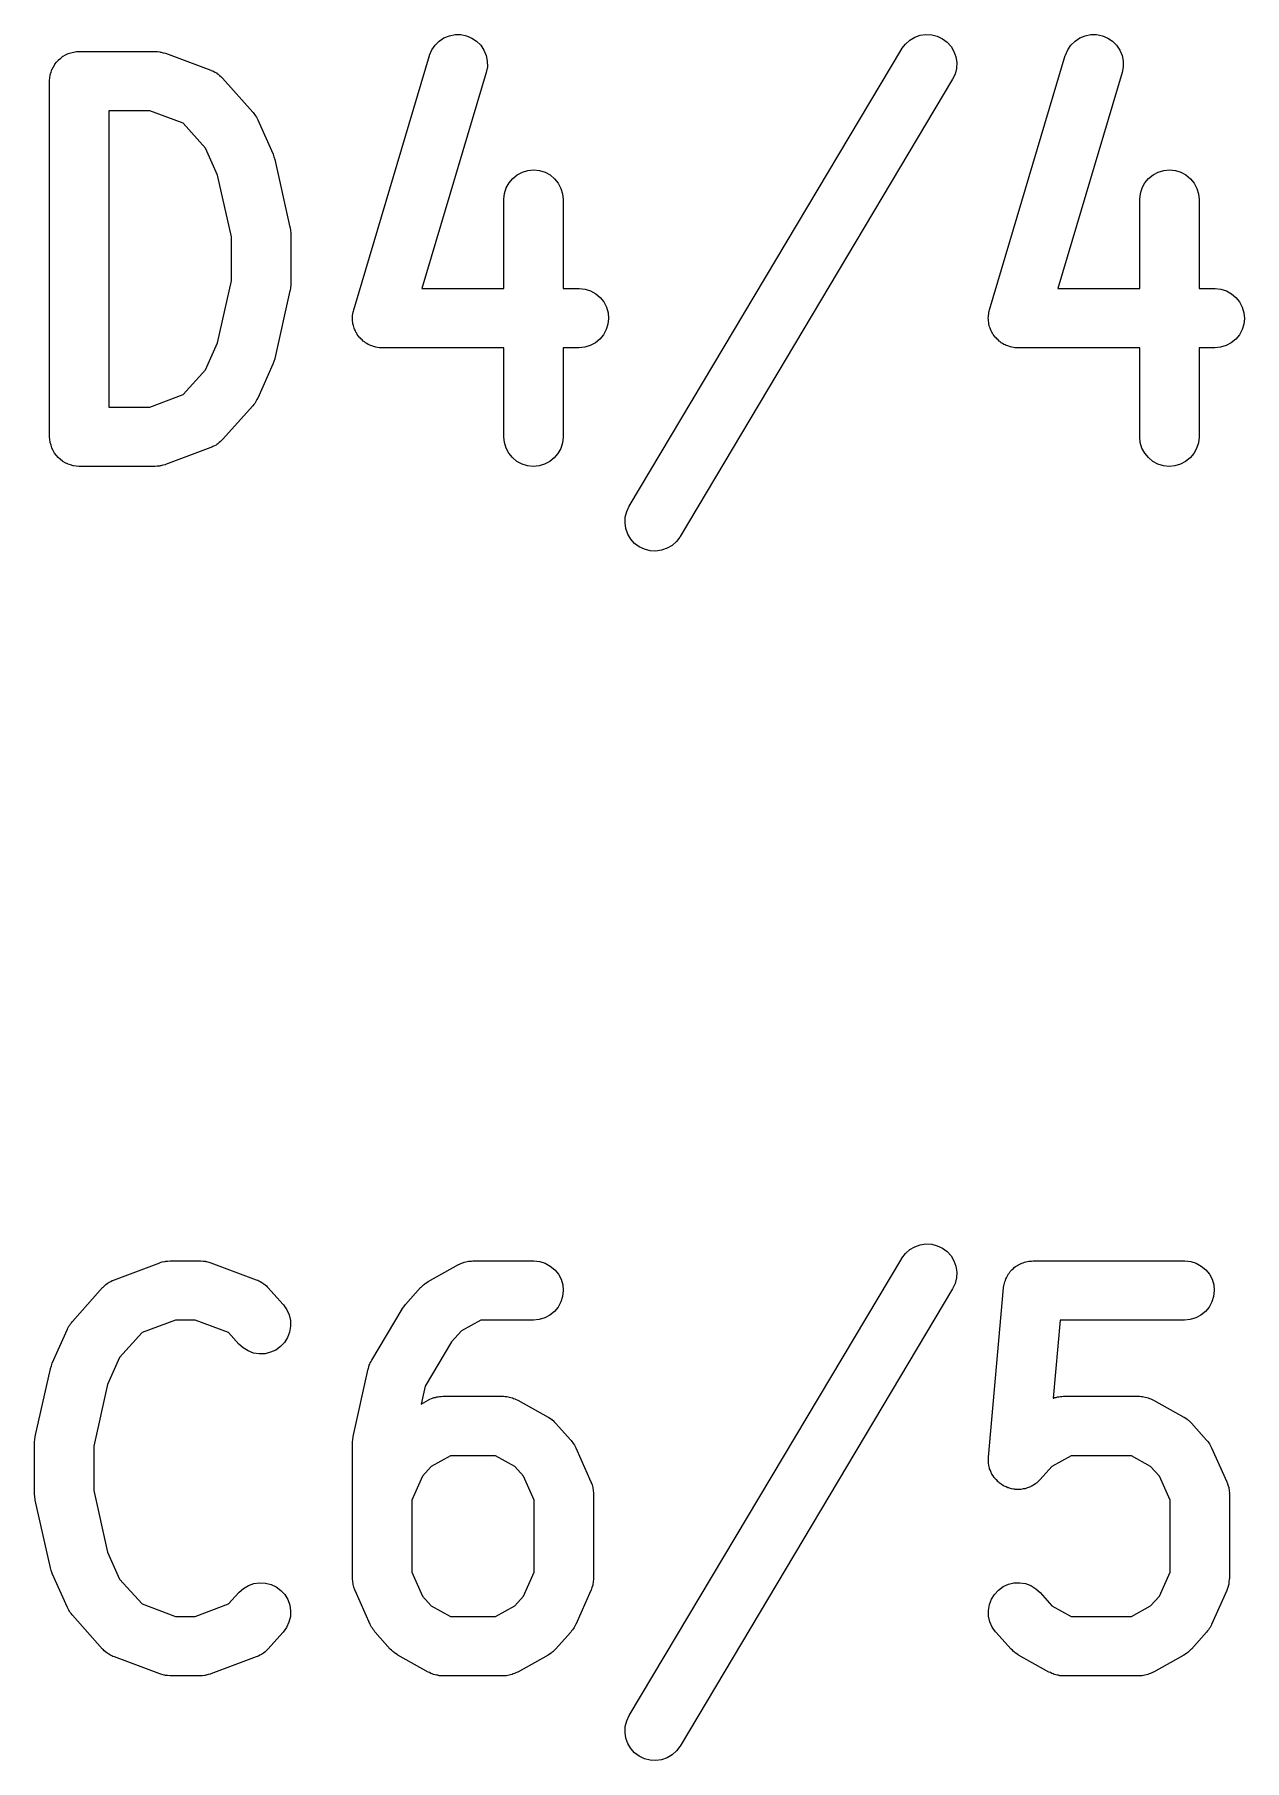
# Model space of a CAD drawing. Header units: millimetres. Extents: x 17 to 402, y -127 to -24.
# Drawn here: x 21.702 to 24.252, y -48.974 to -45.335 of the extents above; entities that cross this region are included whole.
import ezdxf

# ---------------------------------------------------------------- set-up
doc = ezdxf.new("R2010")
doc.units = ezdxf.units.MM
doc.header["$LTSCALE"] = 25.4
doc.layers.add('BLACK', color=7, linetype='CONTINUOUS')

msp = doc.modelspace()

# ---------------------------------------------------------------- linework, layer by layer
at = {"layer": 'BLACK', "linetype": 'Continuous'}
for p, q in [((22.555, -45.3487), (22.5652, -45.342)), ((22.5652, -45.342), (22.5765, -45.3375)), ((22.5765, -45.3375), (22.5884, -45.3352)), ((22.5884, -45.3352), (22.6006, -45.3352)), ((22.6006, -45.3352), (22.6126, -45.3375)), ((22.6126, -45.3375), (22.6239, -45.3423)), ((22.6239, -45.3423), (22.634, -45.3489)), ((23.5466, -45.3469), (23.5572, -45.3405)), ((23.5572, -45.3405), (23.5687, -45.3365)), ((23.5687, -45.3365), (23.5808, -45.3349)), ((23.5808, -45.3349), (23.5929, -45.3354)), ((23.5929, -45.3354), (23.6048, -45.3385)), ((23.6048, -45.3385), (23.6158, -45.3438)), ((23.895, -45.3487), (23.9052, -45.342)), ((23.9052, -45.342), (23.9165, -45.3375)), ((23.9165, -45.3375), (23.9285, -45.3352)), ((23.9285, -45.3352), (23.9406, -45.3352)), ((23.9406, -45.3352), (23.9526, -45.3375)), ((23.9526, -45.3375), (23.9639, -45.3423)), ((23.9639, -45.3423), (23.974, -45.3489)), ((21.7625, -45.3807), (21.7677, -45.3781)), ((21.7677, -45.3781), (21.7729, -45.3753)), ((21.7729, -45.3753), (21.7731, -45.3751)), ((21.7731, -45.3751), (21.7733, -45.3751)), ((21.7733, -45.3751), (21.7789, -45.3735)), ((21.7789, -45.3735), (21.7846, -45.3718)), ((21.7846, -45.3718), (21.7848, -45.3718)), ((21.7848, -45.3718), (21.785, -45.3718)), ((21.785, -45.3718), (21.7908, -45.371)), ((21.7908, -45.371), (21.7967, -45.3705)), ((21.7967, -45.3705), (21.9562, -45.3705)), ((21.9562, -45.3705), (21.9571, -45.3705)), ((21.9571, -45.3705), (21.9617, -45.371)), ((21.9617, -45.371), (21.9663, -45.3713)), ((21.9663, -45.3713), (21.9677, -45.3718)), ((21.9677, -45.3718), (21.9692, -45.372)), ((21.9692, -45.372), (21.9736, -45.3733)), ((21.9736, -45.3733), (21.9781, -45.3746)), ((21.9781, -45.3746), (22.0738, -45.4101)), ((22.5344, -45.3794), (22.5347, -45.3786)), ((22.5347, -45.3786), (22.5395, -45.3674)), ((22.5395, -45.3674), (22.5463, -45.3573)), ((22.5463, -45.3573), (22.555, -45.3487)), ((22.634, -45.3489), (22.6426, -45.3575)), ((22.6426, -45.3575), (22.6494, -45.3677)), ((22.6494, -45.3677), (22.6541, -45.3791)), ((22.9554, -46.3296), (23.5297, -45.3654)), ((23.5297, -45.3654), (23.5302, -45.3647)), ((23.5302, -45.3647), (23.5375, -45.355)), ((23.5375, -45.355), (23.5466, -45.3469)), ((23.6158, -45.3438), (23.6255, -45.3512)), ((23.6255, -45.3512), (23.6337, -45.3603)), ((23.6337, -45.3603), (23.6399, -45.3708)), ((23.6399, -45.3708), (23.644, -45.3822)), ((23.8745, -45.3794), (23.8747, -45.3786)), ((23.8747, -45.3786), (23.8795, -45.3674)), ((23.8795, -45.3674), (23.8863, -45.3573)), ((23.8863, -45.3573), (23.895, -45.3487)), ((23.974, -45.3489), (23.9826, -45.3575)), ((23.9826, -45.3575), (23.9894, -45.3677)), ((23.9894, -45.3677), (23.9941, -45.3791)), ((21.7356, -45.42), (21.7374, -45.4144)), ((21.7374, -45.4144), (21.7391, -45.4089)), ((21.7391, -45.4089), (21.7392, -45.4086)), ((21.7392, -45.4086), (21.7393, -45.4083)), ((21.7393, -45.4083), (21.7421, -45.4033)), ((21.7421, -45.4033), (21.7449, -45.3982)), ((21.7449, -45.3982), (21.745, -45.3979)), ((21.745, -45.3979), (21.7452, -45.3977)), ((21.7452, -45.3977), (21.7489, -45.3934)), ((21.7489, -45.3934), (21.7527, -45.3888)), ((21.7527, -45.3888), (21.7529, -45.3885)), ((21.7529, -45.3885), (21.753, -45.3883)), ((21.753, -45.3883), (21.7576, -45.3847)), ((21.7576, -45.3847), (21.7621, -45.3809)), ((21.7621, -45.3809), (21.7623, -45.3809)), ((21.7623, -45.3809), (21.7625, -45.3807)), ((22.0738, -45.4101), (22.0746, -45.4106)), ((22.0746, -45.4106), (22.0769, -45.4116)), ((22.0769, -45.4116), (22.0792, -45.4124)), ((22.0792, -45.4124), (22.0823, -45.4144)), ((22.0823, -45.4144), (22.0855, -45.416)), ((22.3749, -45.9151), (22.5344, -45.3794)), ((22.6542, -45.4152), (22.5186, -45.8706)), ((22.6541, -45.3791), (22.6565, -45.3911)), ((22.6566, -45.4033), (22.6542, -45.4152)), ((22.6565, -45.3911), (22.6566, -45.4033)), ((23.6452, -45.4063), (23.6423, -45.4182)), ((23.644, -45.3822), (23.6458, -45.3941)), ((23.6458, -45.3941), (23.6452, -45.4063)), ((23.7149, -45.9151), (23.8745, -45.3794)), ((23.9942, -45.4152), (23.8587, -45.8706)), ((23.9941, -45.3791), (23.9965, -45.3911)), ((23.9966, -45.4033), (23.9942, -45.4152)), ((23.9965, -45.3911), (23.9966, -45.4033)), ((21.7342, -45.4322), (21.7349, -45.4264)), ((21.7342, -45.4325), (21.7342, -45.4322)), ((21.7342, -45.4327), (21.7342, -45.4325)), ((21.7342, -45.4325), (21.7342, -45.4325)), ((21.7342, -45.433), (21.7342, -45.4327)), ((21.7342, -46.183), (21.7342, -45.433)), ((21.7349, -45.4264), (21.7355, -45.4205)), ((21.7355, -45.4205), (21.7356, -45.4203)), ((21.7356, -45.4203), (21.7356, -45.42)), ((22.0855, -45.416), (22.0875, -45.4175)), ((22.0875, -45.4175), (22.0896, -45.4188)), ((22.0896, -45.4188), (22.0923, -45.4213)), ((22.0923, -45.4213), (22.0951, -45.4236)), ((22.0951, -45.4236), (22.0967, -45.4254)), ((22.0967, -45.4254), (22.0986, -45.4271)), ((22.0986, -45.4271), (22.1624, -45.4985)), ((23.6371, -45.4294), (23.0628, -46.3936)), ((23.6423, -45.4182), (23.6371, -45.4294)), ((21.8592, -45.4955), (21.8592, -46.1206)), ((21.945, -45.4955), (21.8592, -45.4955)), ((22.0157, -45.5219), (21.945, -45.4955)), ((22.0627, -45.5745), (22.0157, -45.5219)), ((22.1624, -45.4985), (22.1629, -45.4993)), ((22.1629, -45.4993), (22.1648, -45.5018)), ((22.1648, -45.5018), (22.1668, -45.5041)), ((22.1668, -45.5041), (22.1683, -45.5066)), ((22.1683, -45.5066), (22.17, -45.5092)), ((22.17, -45.5092), (22.1713, -45.512)), ((22.1713, -45.512), (22.1728, -45.5148)), ((22.1728, -45.5148), (22.2048, -45.5861)), ((22.088, -45.6314), (22.0627, -45.5745)), ((22.2048, -45.5861), (22.2049, -45.5864)), ((22.2049, -45.5864), (22.2049, -45.5864)), ((22.2049, -45.5864), (22.2049, -45.5864)), ((22.2049, -45.5864), (22.2051, -45.5869)), ((22.2051, -45.5869), (22.2069, -45.5925)), ((22.2069, -45.5925), (22.2087, -45.5981)), ((22.1171, -45.7614), (22.088, -45.6314)), ((22.2087, -45.5981), (22.2406, -45.7408)), ((22.7101, -45.6385), (22.7196, -45.6308)), ((22.7196, -45.6308), (22.7305, -45.625)), ((22.7305, -45.625), (22.7422, -45.6217)), ((22.7422, -45.6217), (22.7543, -45.6204)), ((22.7543, -45.6204), (22.7664, -45.6217)), ((22.7664, -45.6217), (22.7781, -45.6255)), ((22.7781, -45.6255), (22.7888, -45.6311)), ((22.7888, -45.6311), (22.7982, -45.639)), ((24.0501, -45.6385), (24.0596, -45.6308)), ((24.0596, -45.6308), (24.0705, -45.625)), ((24.0705, -45.625), (24.0821, -45.6217)), ((24.0821, -45.6217), (24.0943, -45.6204)), ((24.0943, -45.6204), (24.1064, -45.6217)), ((24.1064, -45.6217), (24.1181, -45.6255)), ((24.1181, -45.6255), (24.1288, -45.6311)), ((24.1288, -45.6311), (24.1382, -45.639)), ((22.6914, -45.6822), (22.6927, -45.67)), ((22.6927, -45.67), (22.6964, -45.6585)), ((22.6964, -45.6585), (22.7023, -45.6476)), ((22.7023, -45.6476), (22.7101, -45.6385)), ((22.7982, -45.639), (22.8059, -45.6484)), ((22.8059, -45.6484), (22.8117, -45.6593)), ((22.8117, -45.6593), (22.8152, -45.671)), ((24.0314, -45.6822), (24.0327, -45.67)), ((24.0327, -45.67), (24.0364, -45.6585)), ((24.0364, -45.6585), (24.0423, -45.6476)), ((24.0423, -45.6476), (24.0501, -45.6385)), ((24.1382, -45.639), (24.1459, -45.6484)), ((24.1459, -45.6484), (24.1516, -45.6593)), ((24.1516, -45.6593), (24.1552, -45.671)), ((22.6914, -45.6829), (22.6914, -45.6822)), ((22.6914, -45.8706), (22.6914, -45.6829)), ((22.8152, -45.671), (22.8164, -45.6829)), ((22.8164, -45.6829), (22.8164, -45.8706)), ((24.0314, -45.6829), (24.0314, -45.6822)), ((24.0314, -45.8706), (24.0314, -45.6829)), ((24.1552, -45.671), (24.1564, -45.6829)), ((24.1564, -45.6829), (24.1564, -45.8706)), ((22.2406, -45.7408), (22.2408, -45.7416)), ((22.2408, -45.7416), (22.2408, -45.7421)), ((22.2408, -45.7421), (22.2409, -45.7424)), ((22.2409, -45.7424), (22.2415, -45.7482)), ((22.1171, -45.8546), (22.1171, -45.7614)), ((22.2415, -45.7482), (22.2421, -45.7538)), ((22.2421, -45.7538), (22.242, -45.754)), ((22.242, -45.754), (22.2421, -45.7545)), ((22.2421, -45.7545), (22.2421, -45.8617)), ((22.088, -45.9847), (22.1171, -45.8546)), ((22.2406, -45.8752), (22.2087, -46.0182)), ((22.2407, -45.8747), (22.2406, -45.8749)), ((22.2406, -45.8749), (22.2406, -45.8752)), ((22.2414, -45.8688), (22.2407, -45.8747)), ((22.2421, -45.863), (22.2414, -45.8688)), ((22.2421, -45.8625), (22.242, -45.8627)), ((22.242, -45.8627), (22.2421, -45.863)), ((22.2421, -45.8617), (22.2421, -45.8625)), ((22.5186, -45.8706), (22.6914, -45.8706)), ((22.8164, -45.8706), (22.8496, -45.8706)), ((22.8496, -45.8706), (22.8504, -45.8706)), ((22.8504, -45.8706), (22.8626, -45.8719)), ((22.8626, -45.8719), (22.8742, -45.8757)), ((22.8742, -45.8757), (22.8849, -45.8815)), ((22.8849, -45.8815), (22.8942, -45.8894)), ((23.8587, -45.8706), (24.0314, -45.8706)), ((24.1564, -45.8706), (24.1896, -45.8706)), ((24.1896, -45.8706), (24.1905, -45.8706)), ((24.1905, -45.8706), (24.2026, -45.8719)), ((24.2026, -45.8719), (24.2142, -45.8757)), ((24.2142, -45.8757), (24.2249, -45.8815)), ((24.2249, -45.8815), (24.2342, -45.8894)), ((22.3726, -45.9273), (22.3732, -45.9237)), ((22.3732, -45.9237), (22.3736, -45.9204)), ((22.3736, -45.9204), (22.3744, -45.9179)), ((22.3744, -45.9179), (22.3749, -45.9151)), ((22.8942, -45.8894), (22.9019, -45.8988)), ((22.9019, -45.8988), (22.9075, -45.9097)), ((22.9075, -45.9097), (22.911, -45.9214)), ((22.911, -45.9214), (22.9121, -45.9334)), ((23.7126, -45.9273), (23.7132, -45.9237)), ((23.7132, -45.9237), (23.7136, -45.9204)), ((23.7136, -45.9204), (23.7144, -45.9179)), ((23.7144, -45.9179), (23.7149, -45.9151)), ((24.2342, -45.8894), (24.2419, -45.8988)), ((24.2419, -45.8988), (24.2475, -45.9097)), ((24.2475, -45.9097), (24.251, -45.9214)), ((24.251, -45.9214), (24.2521, -45.9334)), ((22.3723, -45.9326), (22.3726, -45.9298)), ((22.3726, -45.9359), (22.3723, -45.9326)), ((22.3726, -45.9298), (22.3726, -45.9273)), ((22.3727, -45.9395), (22.3726, -45.9359)), ((22.3732, -45.942), (22.3727, -45.9395)), ((22.3734, -45.9448), (22.3732, -45.942)), ((22.3744, -45.9481), (22.3734, -45.9448)), ((22.3751, -45.9514), (22.3744, -45.9481)), ((22.3761, -45.9539), (22.3751, -45.9514)), ((22.3769, -45.9565), (22.3761, -45.9539)), ((22.3784, -45.9595), (22.3769, -45.9565)), ((22.3797, -45.9626), (22.3784, -45.9595)), ((22.9072, -45.9572), (22.9014, -45.9679)), ((22.9108, -45.9456), (22.9072, -45.9572)), ((22.9121, -45.9334), (22.9108, -45.9456)), ((23.7123, -45.9326), (23.7126, -45.9298)), ((23.7126, -45.9359), (23.7123, -45.9326)), ((23.7126, -45.9298), (23.7126, -45.9273)), ((23.7127, -45.9395), (23.7126, -45.9359)), ((23.7132, -45.942), (23.7127, -45.9395)), ((23.7134, -45.9448), (23.7132, -45.942)), ((23.7144, -45.9481), (23.7134, -45.9448)), ((23.7151, -45.9514), (23.7144, -45.9481)), ((23.7161, -45.9539), (23.7151, -45.9514)), ((23.7169, -45.9565), (23.7161, -45.9539)), ((23.7184, -45.9595), (23.7169, -45.9565)), ((23.7197, -45.9626), (23.7184, -45.9595)), ((24.2472, -45.9572), (24.2414, -45.9679)), ((24.2508, -45.9456), (24.2472, -45.9572)), ((24.2521, -45.9334), (24.2508, -45.9456)), ((22.0627, -46.0416), (22.088, -45.9847)), ((22.3813, -45.9649), (22.3797, -45.9626)), ((22.3825, -45.9671), (22.3813, -45.9649)), ((22.3846, -45.9699), (22.3825, -45.9671)), ((22.3865, -45.9727), (22.3846, -45.9699)), ((22.3885, -45.9748), (22.3865, -45.9727)), ((22.3902, -45.9768), (22.3885, -45.9748)), ((22.3928, -45.9788), (22.3902, -45.9768)), ((22.3952, -45.9814), (22.3928, -45.9788)), ((22.3974, -45.9829), (22.3952, -45.9814)), ((22.3995, -45.9847), (22.3974, -45.9829)), ((22.4025, -45.9862), (22.3995, -45.9847)), ((22.4053, -45.9882), (22.4025, -45.9862)), ((22.4078, -45.9892), (22.4053, -45.9882)), ((22.4102, -45.9905), (22.4078, -45.9892)), ((22.4134, -45.9915), (22.4102, -45.9905)), ((22.4166, -45.9928), (22.4134, -45.9915)), ((22.4192, -45.9933), (22.4166, -45.9928)), ((22.4218, -45.9941), (22.4192, -45.9933)), ((22.4252, -45.9946), (22.4218, -45.9941)), ((22.4285, -45.9953), (22.4252, -45.9946)), ((22.4312, -45.9953), (22.4285, -45.9953)), ((22.4339, -45.9956), (22.4312, -45.9953)), ((22.4348, -45.9956), (22.4339, -45.9956)), ((22.6914, -45.9956), (22.4348, -45.9956)), ((22.6914, -46.183), (22.6914, -45.9956)), ((22.8496, -45.9956), (22.8164, -45.9956)), ((22.8164, -45.9956), (22.8164, -46.183)), ((22.8617, -45.9943), (22.8496, -45.9956)), ((22.8734, -45.9908), (22.8617, -45.9943)), ((22.8842, -45.9852), (22.8734, -45.9908)), ((22.8936, -45.9773), (22.8842, -45.9852)), ((22.9014, -45.9679), (22.8936, -45.9773)), ((23.7213, -45.9649), (23.7197, -45.9626)), ((23.7225, -45.9671), (23.7213, -45.9649)), ((23.7246, -45.9699), (23.7225, -45.9671)), ((23.7265, -45.9727), (23.7246, -45.9699)), ((23.7285, -45.9748), (23.7265, -45.9727)), ((23.7302, -45.9768), (23.7285, -45.9748)), ((23.7328, -45.9788), (23.7302, -45.9768)), ((23.7352, -45.9814), (23.7328, -45.9788)), ((23.7374, -45.9829), (23.7352, -45.9814)), ((23.7395, -45.9847), (23.7374, -45.9829)), ((23.7425, -45.9862), (23.7395, -45.9847)), ((23.7453, -45.9882), (23.7425, -45.9862)), ((23.7478, -45.9892), (23.7453, -45.9882)), ((23.7502, -45.9905), (23.7478, -45.9892)), ((23.7534, -45.9915), (23.7502, -45.9905)), ((23.7566, -45.9928), (23.7534, -45.9915)), ((23.7592, -45.9933), (23.7566, -45.9928)), ((23.7618, -45.9941), (23.7592, -45.9933)), ((23.7652, -45.9946), (23.7618, -45.9941)), ((23.7685, -45.9953), (23.7652, -45.9946)), ((23.7713, -45.9953), (23.7685, -45.9953)), ((23.7739, -45.9956), (23.7713, -45.9953)), ((23.7748, -45.9956), (23.7739, -45.9956)), ((24.0314, -45.9956), (23.7748, -45.9956)), ((24.0314, -46.183), (24.0314, -45.9956)), ((24.1896, -45.9956), (24.1564, -45.9956)), ((24.1564, -45.9956), (24.1564, -46.183)), ((24.2017, -45.9943), (24.1896, -45.9956)), ((24.2134, -45.9908), (24.2017, -45.9943)), ((24.2242, -45.9852), (24.2134, -45.9908)), ((24.2336, -45.9773), (24.2242, -45.9852)), ((24.2414, -45.9679), (24.2336, -45.9773)), ((22.2048, -46.0299), (22.1728, -46.1015)), ((22.2066, -46.0243), (22.2048, -46.0299)), ((22.2085, -46.019), (22.2066, -46.0243)), ((22.2086, -46.0185), (22.2085, -46.019)), ((22.2087, -46.0182), (22.2086, -46.0185)), ((22.2086, -46.0185), (22.2086, -46.0185)), ((22.2086, -46.0185), (22.2086, -46.0185)), ((22.0157, -46.0941), (22.0627, -46.0416)), ((21.945, -46.1206), (22.0157, -46.0941)), ((22.1709, -46.1048), (22.1696, -46.1076)), ((22.1725, -46.1023), (22.1709, -46.1048)), ((22.1728, -46.1015), (22.1725, -46.1023)), ((21.8592, -46.1206), (21.945, -46.1206)), ((22.1624, -46.1175), (22.0986, -46.1889)), ((22.1642, -46.115), (22.1624, -46.1175)), ((22.1663, -46.1127), (22.1642, -46.115)), ((22.1678, -46.1101), (22.1663, -46.1127)), ((22.1696, -46.1076), (22.1678, -46.1101)), ((21.7348, -46.1889), (21.7342, -46.183)), ((21.7353, -46.1947), (21.7348, -46.1889)), ((21.7354, -46.195), (21.7353, -46.1947)), ((21.7354, -46.1952), (21.7354, -46.195)), ((21.7371, -46.2008), (21.7354, -46.1952)), ((21.7388, -46.2064), (21.7371, -46.2008)), ((21.7389, -46.2067), (21.7388, -46.2064)), ((21.7389, -46.2069), (21.7389, -46.2067)), ((21.7417, -46.212), (21.7389, -46.2069)), ((21.7444, -46.2173), (21.7417, -46.212)), ((22.0738, -46.2059), (21.9781, -46.2417)), ((22.0761, -46.2049), (22.0738, -46.2059)), ((22.0784, -46.2039), (22.0761, -46.2049)), ((22.0815, -46.2021), (22.0784, -46.2039)), ((22.0848, -46.2006), (22.0815, -46.2021)), ((22.0868, -46.199), (22.0848, -46.2006)), ((22.0889, -46.1978), (22.0868, -46.199)), ((22.0916, -46.1952), (22.0889, -46.1978)), ((22.0945, -46.1932), (22.0916, -46.1952)), ((22.0961, -46.1912), (22.0945, -46.1932)), ((22.098, -46.1896), (22.0961, -46.1912)), ((22.0986, -46.1889), (22.098, -46.1896)), ((22.6926, -46.1952), (22.6914, -46.183)), ((22.6961, -46.2069), (22.6926, -46.1952)), ((22.7018, -46.2176), (22.6961, -46.2069)), ((22.8113, -46.2077), (22.8054, -46.2183)), ((22.815, -46.196), (22.8113, -46.2077)), ((22.8164, -46.1838), (22.815, -46.196)), ((22.8164, -46.183), (22.8164, -46.1838)), ((24.0326, -46.1952), (24.0314, -46.183)), ((24.0361, -46.2069), (24.0326, -46.1952)), ((24.0418, -46.2176), (24.0361, -46.2069)), ((24.1513, -46.2077), (24.1454, -46.2183)), ((24.155, -46.196), (24.1513, -46.2077)), ((24.1564, -46.1838), (24.155, -46.196)), ((24.1564, -46.183), (24.1564, -46.1838)), ((21.7446, -46.2173), (21.7444, -46.2173)), ((21.7447, -46.2176), (21.7446, -46.2173)), ((21.7484, -46.2222), (21.7447, -46.2176)), ((21.7521, -46.2267), (21.7484, -46.2222)), ((21.7522, -46.227), (21.7521, -46.2267)), ((21.7524, -46.227), (21.7522, -46.227)), ((21.7569, -46.2308), (21.7524, -46.227)), ((21.7614, -46.2346), (21.7569, -46.2308)), ((21.7616, -46.2346), (21.7614, -46.2346)), ((21.7618, -46.2349), (21.7616, -46.2346)), ((21.767, -46.2377), (21.7618, -46.2349)), ((21.7721, -46.2404), (21.767, -46.2377)), ((21.7723, -46.2404), (21.7721, -46.2404)), ((21.7725, -46.2407), (21.7723, -46.2404)), ((21.7781, -46.2425), (21.7725, -46.2407)), ((21.7837, -46.2443), (21.7781, -46.2425)), ((21.784, -46.2443), (21.7837, -46.2443)), ((21.7842, -46.2443), (21.784, -46.2443)), ((21.7899, -46.2448), (21.7842, -46.2443)), ((21.7958, -46.2455), (21.7899, -46.2448)), ((21.7963, -46.2455), (21.7958, -46.2455)), ((21.7967, -46.2455), (21.7963, -46.2455)), ((21.7963, -46.2455), (21.7963, -46.2455)), ((21.7963, -46.2455), (21.7963, -46.2455)), ((21.9562, -46.2455), (21.7967, -46.2455)), ((21.9608, -46.245), (21.9562, -46.2455)), ((21.9654, -46.2448), (21.9608, -46.245)), ((21.9669, -46.2445), (21.9654, -46.2448)), ((21.9684, -46.2443), (21.9669, -46.2445)), ((21.9728, -46.243), (21.9684, -46.2443)), ((21.9773, -46.242), (21.9728, -46.243)), ((21.9781, -46.2417), (21.9773, -46.242)), ((22.7095, -46.227), (22.7018, -46.2176)), ((22.7189, -46.2349), (22.7095, -46.227)), ((22.7296, -46.2407), (22.7189, -46.2349)), ((22.7413, -46.2443), (22.7296, -46.2407)), ((22.7534, -46.2455), (22.7413, -46.2443)), ((22.7656, -46.2445), (22.7534, -46.2455)), ((22.7773, -46.241), (22.7656, -46.2445)), ((22.7881, -46.2354), (22.7773, -46.241)), ((22.7976, -46.2277), (22.7881, -46.2354)), ((22.8054, -46.2183), (22.7976, -46.2277)), ((24.0495, -46.227), (24.0418, -46.2176)), ((24.0589, -46.2349), (24.0495, -46.227)), ((24.0696, -46.2407), (24.0589, -46.2349)), ((24.0813, -46.2443), (24.0696, -46.2407)), ((24.0934, -46.2455), (24.0813, -46.2443)), ((24.1056, -46.2445), (24.0934, -46.2455)), ((24.1173, -46.241), (24.1056, -46.2445)), ((24.1281, -46.2354), (24.1173, -46.241)), ((24.1376, -46.2277), (24.1281, -46.2354)), ((24.1454, -46.2183), (24.1376, -46.2277)), ((22.9467, -46.3647), (22.9473, -46.3525)), ((22.9473, -46.3525), (22.9502, -46.3408)), ((22.9502, -46.3408), (22.9554, -46.3296)), ((22.9485, -46.3768), (22.9467, -46.3647)), ((22.9526, -46.3883), (22.9485, -46.3768)), ((22.9588, -46.3987), (22.9526, -46.3883)), ((23.0624, -46.3944), (23.055, -46.404)), ((23.0628, -46.3936), (23.0624, -46.3944)), ((22.967, -46.4078), (22.9588, -46.3987)), ((22.9768, -46.4152), (22.967, -46.4078)), ((22.9878, -46.4203), (22.9768, -46.4152)), ((22.9996, -46.4233), (22.9878, -46.4203)), ((23.0117, -46.4241), (22.9996, -46.4233)), ((23.0238, -46.4223), (23.0117, -46.4241)), ((23.0353, -46.4182), (23.0238, -46.4223)), ((23.0459, -46.4121), (23.0353, -46.4182)), ((23.055, -46.404), (23.0459, -46.4121)), ((23.5572, -47.8907), (23.5687, -47.8866)), ((23.5687, -47.8866), (23.5808, -47.8848)), ((23.5808, -47.8848), (23.5929, -47.8856)), ((23.5929, -47.8856), (23.6048, -47.8887)), ((23.6048, -47.8887), (23.6158, -47.8937)), ((21.8706, -47.9603), (21.9663, -47.9245)), ((21.9663, -47.9245), (21.9671, -47.9242)), ((21.9671, -47.9242), (21.9716, -47.9229)), ((21.9716, -47.9229), (21.976, -47.9217)), ((21.976, -47.9217), (21.9775, -47.9217)), ((21.9775, -47.9217), (21.979, -47.9212)), ((21.979, -47.9212), (21.9835, -47.9209)), ((21.9835, -47.9209), (21.9881, -47.9207)), ((21.9881, -47.9207), (22.052, -47.9207)), ((22.052, -47.9207), (22.0528, -47.9207)), ((22.0528, -47.9207), (22.0574, -47.9212)), ((22.0574, -47.9212), (22.062, -47.9214)), ((22.062, -47.9214), (22.0635, -47.9217)), ((22.0635, -47.9217), (22.065, -47.9219)), ((22.065, -47.9219), (22.0693, -47.9232)), ((22.0693, -47.9232), (22.0738, -47.9245)), ((22.0738, -47.9245), (22.1695, -47.9603)), ((22.5995, -47.9268), (22.6024, -47.9252)), ((22.6024, -47.9252), (22.6051, -47.9245)), ((22.6051, -47.9245), (22.6077, -47.9235)), ((22.6077, -47.9235), (22.611, -47.9227)), ((22.611, -47.9227), (22.6141, -47.9217)), ((22.6141, -47.9217), (22.6169, -47.9214)), ((22.6169, -47.9214), (22.6197, -47.9209)), ((22.6197, -47.9209), (22.623, -47.9209)), ((22.623, -47.9209), (22.6262, -47.9207)), ((22.6262, -47.9207), (22.7539, -47.9207)), ((22.7539, -47.9207), (22.7547, -47.9207)), ((22.7547, -47.9207), (22.7669, -47.9219)), ((22.7669, -47.9219), (22.7785, -47.9255)), ((22.7785, -47.9255), (22.7892, -47.9316)), ((22.9554, -48.8795), (23.5297, -47.9153)), ((23.5297, -47.9153), (23.5302, -47.9146)), ((23.5302, -47.9146), (23.5375, -47.9049)), ((23.5375, -47.9049), (23.5466, -47.8968)), ((23.5466, -47.8968), (23.5572, -47.8907)), ((23.6158, -47.8937), (23.6255, -47.9011)), ((23.6255, -47.9011), (23.6337, -47.9102)), ((23.6337, -47.9102), (23.6399, -47.9207)), ((23.6399, -47.9207), (23.644, -47.9321)), ((23.7802, -47.9268), (23.7829, -47.9252)), ((23.7829, -47.9252), (23.7858, -47.9245)), ((23.7858, -47.9245), (23.7886, -47.9232)), ((23.7886, -47.9232), (23.7916, -47.9227)), ((23.7916, -47.9227), (23.7946, -47.9217)), ((23.7946, -47.9217), (23.7976, -47.9214)), ((23.7976, -47.9214), (23.8005, -47.9209)), ((23.8005, -47.9209), (23.8036, -47.9209)), ((23.8036, -47.9209), (23.8067, -47.9207)), ((23.8067, -47.9207), (24.1258, -47.9207)), ((24.1258, -47.9207), (24.1266, -47.9207)), ((24.1266, -47.9207), (24.1388, -47.9219)), ((24.1388, -47.9219), (24.1504, -47.9255)), ((24.1504, -47.9255), (24.1611, -47.9316)), ((21.8629, -47.9638), (21.866, -47.9621)), ((21.866, -47.9621), (21.8684, -47.9613)), ((21.8684, -47.9613), (21.8706, -47.9603)), ((22.1695, -47.9603), (22.1703, -47.9605)), ((22.1703, -47.9605), (22.1726, -47.9616)), ((22.1726, -47.9616), (22.1749, -47.9626)), ((22.1749, -47.9626), (22.178, -47.9643)), ((22.5319, -47.9641), (22.5957, -47.9285)), ((22.5957, -47.9285), (22.5965, -47.928)), ((22.5965, -47.928), (22.5995, -47.9268)), ((22.7892, -47.9316), (22.7985, -47.9392)), ((22.7985, -47.9392), (22.8062, -47.9489)), ((22.8062, -47.9489), (22.8118, -47.9595)), ((22.8118, -47.9595), (22.8153, -47.9712)), ((23.6452, -47.9565), (23.6423, -47.9682)), ((23.644, -47.9321), (23.6458, -47.9443)), ((23.6458, -47.9443), (23.6452, -47.9565)), ((23.747, -47.9646), (23.7482, -47.9618)), ((23.7482, -47.9618), (23.7491, -47.9588)), ((23.7491, -47.9588), (23.7505, -47.9562)), ((23.7505, -47.9562), (23.7517, -47.9534)), ((23.7517, -47.9534), (23.7534, -47.9509)), ((23.7534, -47.9509), (23.7549, -47.9481)), ((23.7549, -47.9481), (23.7568, -47.9458)), ((23.7568, -47.9458), (23.7585, -47.9433)), ((23.7585, -47.9433), (23.7607, -47.941)), ((23.7607, -47.941), (23.7627, -47.9387)), ((23.7627, -47.9387), (23.765, -47.9369)), ((23.765, -47.9369), (23.7671, -47.9346)), ((23.7671, -47.9346), (23.7697, -47.9328)), ((23.7697, -47.9328), (23.7721, -47.9311)), ((23.7721, -47.9311), (23.7748, -47.9295)), ((23.7748, -47.9295), (23.7773, -47.928)), ((23.7773, -47.928), (23.7802, -47.9268)), ((24.1611, -47.9316), (24.1704, -47.9392)), ((24.1704, -47.9392), (24.1781, -47.9489)), ((24.1781, -47.9489), (24.1837, -47.9595)), ((24.1837, -47.9595), (24.1872, -47.9712)), ((21.782, -48.0484), (21.8458, -47.977)), ((21.8458, -47.977), (21.8464, -47.9765)), ((21.8464, -47.9765), (21.8483, -47.9748)), ((21.8483, -47.9748), (21.8499, -47.973)), ((21.8499, -47.973), (21.8528, -47.9707)), ((21.8528, -47.9707), (21.8555, -47.9684)), ((21.8555, -47.9684), (21.8576, -47.9671)), ((21.8576, -47.9671), (21.8596, -47.9656)), ((21.8596, -47.9656), (21.8629, -47.9638)), ((22.178, -47.9643), (22.1812, -47.9661)), ((22.1812, -47.9661), (22.1832, -47.9676)), ((22.1832, -47.9676), (22.1853, -47.9689)), ((22.1853, -47.9689), (22.188, -47.9712)), ((22.188, -47.9712), (22.1908, -47.9735)), ((22.1908, -47.9735), (22.1925, -47.9755)), ((22.1925, -47.9755), (22.1943, -47.977)), ((22.1943, -47.977), (22.2262, -48.0129)), ((22.4839, -48.0129), (22.5158, -47.977)), ((22.5158, -47.977), (22.5164, -47.9765)), ((22.5164, -47.9765), (22.5193, -47.974)), ((22.5193, -47.974), (22.5219, -47.9712)), ((22.5219, -47.9712), (22.5238, -47.9699)), ((22.5238, -47.9699), (22.5255, -47.9684)), ((22.5255, -47.9684), (22.5288, -47.9664)), ((22.5288, -47.9664), (22.5319, -47.9641)), ((22.8151, -47.9956), (22.8115, -48.0073)), ((22.8164, -47.9834), (22.8151, -47.9956)), ((22.8153, -47.9712), (22.8164, -47.9834)), ((23.6371, -47.9793), (23.0628, -48.9435)), ((23.6423, -47.9682), (23.6371, -47.9793)), ((23.7126, -48.3347), (23.7445, -47.9776)), ((23.7445, -47.9776), (23.7446, -47.9765)), ((23.7446, -47.9765), (23.7452, -47.9735)), ((23.7452, -47.9735), (23.7455, -47.9704)), ((23.7455, -47.9704), (23.7464, -47.9676)), ((23.7464, -47.9676), (23.747, -47.9646)), ((24.187, -47.9956), (24.1834, -48.0073)), ((24.1883, -47.9834), (24.187, -47.9956)), ((24.1872, -47.9712), (24.1883, -47.9834)), ((22.2262, -48.0129), (22.2268, -48.0134)), ((22.2268, -48.0134), (22.2338, -48.0235)), ((22.2338, -48.0235), (22.2388, -48.0344)), ((22.2388, -48.0344), (22.2416, -48.0464)), ((22.413, -48.1297), (22.4768, -48.0225)), ((22.4768, -48.0225), (22.4773, -48.0217)), ((22.4773, -48.0217), (22.4807, -48.0174)), ((22.4807, -48.0174), (22.4839, -48.0129)), ((22.7884, -48.0352), (22.7777, -48.0408)), ((22.7979, -48.0273), (22.7884, -48.0352)), ((22.8057, -48.0179), (22.7979, -48.0273)), ((22.8115, -48.0073), (22.8057, -48.0179)), ((24.1604, -48.0352), (24.1496, -48.0408)), ((24.1698, -48.0273), (24.1604, -48.0352)), ((24.1776, -48.0179), (24.1698, -48.0273)), ((24.1834, -48.0073), (24.1776, -48.0179)), ((21.7397, -48.136), (21.7716, -48.0647)), ((21.7716, -48.0647), (21.7719, -48.0639)), ((21.7719, -48.0639), (21.7735, -48.0611)), ((21.7735, -48.0611), (21.7748, -48.0583)), ((21.7748, -48.0583), (21.7766, -48.056)), ((21.7766, -48.056), (21.7781, -48.0535)), ((21.7781, -48.0535), (21.7802, -48.051)), ((21.7802, -48.051), (21.782, -48.0484)), ((21.9288, -48.0718), (21.8817, -48.1246)), ((21.9994, -48.0456), (21.9288, -48.0718)), ((22.0407, -48.0456), (21.9994, -48.0456)), ((22.1114, -48.0718), (22.0407, -48.0456)), ((22.133, -48.0962), (22.1114, -48.0718)), ((22.2399, -48.0708), (22.2356, -48.0822)), ((22.2419, -48.0586), (22.2399, -48.0708)), ((22.2416, -48.0464), (22.2419, -48.0586)), ((22.6021, -48.0682), (22.5812, -48.0916)), ((22.6426, -48.0456), (22.6021, -48.0682)), ((22.7539, -48.0456), (22.6426, -48.0456)), ((22.766, -48.0444), (22.7539, -48.0456)), ((22.7777, -48.0408), (22.766, -48.0444)), ((23.8639, -48.0456), (23.8492, -48.2102)), ((24.1258, -48.0456), (23.8639, -48.0456)), ((24.1379, -48.0444), (24.1258, -48.0456)), ((24.1496, -48.0408), (24.1379, -48.0444)), ((22.1419, -48.1043), (22.133, -48.0962)), ((22.1524, -48.1106), (22.1419, -48.1043)), ((22.2209, -48.1013), (22.211, -48.1086)), ((22.2292, -48.0924), (22.2209, -48.1013)), ((22.2356, -48.0822), (22.2292, -48.0924)), ((22.5812, -48.0916), (22.5255, -48.1851)), ((21.7359, -48.1472), (21.7378, -48.1416)), ((21.7378, -48.1416), (21.7397, -48.136)), ((21.8817, -48.1246), (21.8563, -48.1813)), ((22.1638, -48.115), (22.1524, -48.1106)), ((22.1759, -48.1167), (22.1638, -48.115)), ((22.188, -48.1165), (22.1759, -48.1167)), ((22.1999, -48.1134), (22.188, -48.1165)), ((22.211, -48.1086), (22.1999, -48.1134)), ((22.4059, -48.1472), (22.407, -48.1439)), ((22.407, -48.1439), (22.4078, -48.1406)), ((22.4078, -48.1406), (22.409, -48.1381)), ((22.409, -48.1381), (22.4099, -48.1355)), ((22.4099, -48.1355), (22.4116, -48.1327)), ((22.4116, -48.1327), (22.413, -48.1297)), ((21.7038, -48.2907), (21.7357, -48.148)), ((21.7357, -48.148), (21.7358, -48.1477)), ((21.7358, -48.1477), (21.7359, -48.1472)), ((21.7358, -48.1477), (21.7358, -48.1477)), ((21.7358, -48.1477), (21.7358, -48.1477)), ((22.3738, -48.2907), (22.4057, -48.148)), ((22.4057, -48.148), (22.4059, -48.1472)), ((21.8563, -48.1813), (21.8273, -48.3113)), ((22.5255, -48.1851), (22.5172, -48.2224)), ((22.5172, -48.2224), (22.5319, -48.2143)), ((22.5319, -48.2143), (22.5327, -48.2138)), ((22.5327, -48.2138), (22.5357, -48.2125)), ((22.5357, -48.2125), (22.5386, -48.211)), ((22.5386, -48.211), (22.5413, -48.2102)), ((22.5413, -48.2102), (22.5439, -48.2089)), ((22.5439, -48.2089), (22.5471, -48.2084)), ((22.5471, -48.2084), (22.5503, -48.2074)), ((22.5503, -48.2074), (22.5531, -48.2072)), ((22.5531, -48.2072), (22.5559, -48.2067)), ((22.5559, -48.2067), (22.5592, -48.2067)), ((22.5592, -48.2067), (22.5624, -48.2062)), ((22.5624, -48.2062), (22.69, -48.2062)), ((22.69, -48.2062), (22.6909, -48.2062)), ((22.6909, -48.2062), (22.6942, -48.2067)), ((22.6942, -48.2067), (22.6975, -48.2067)), ((22.6975, -48.2067), (22.7003, -48.2074)), ((22.7003, -48.2074), (22.7031, -48.2077)), ((22.7031, -48.2077), (22.7062, -48.2087)), ((22.7062, -48.2087), (22.7094, -48.2092)), ((22.7094, -48.2092), (22.712, -48.2105)), ((22.712, -48.2105), (22.7147, -48.2112)), ((22.7147, -48.2112), (22.7176, -48.213)), ((22.7176, -48.213), (22.7206, -48.2143)), ((22.7206, -48.2143), (22.7844, -48.2498)), ((23.8492, -48.2102), (23.8494, -48.2102)), ((23.8494, -48.2102), (23.852, -48.2089)), ((23.852, -48.2089), (23.8552, -48.2084)), ((23.8552, -48.2084), (23.8584, -48.2074)), ((23.8584, -48.2074), (23.8612, -48.2072)), ((23.8612, -48.2072), (23.864, -48.2067)), ((23.864, -48.2067), (23.8673, -48.2067)), ((23.8673, -48.2067), (23.8705, -48.2062)), ((23.8705, -48.2062), (24.0301, -48.2062)), ((24.0301, -48.2062), (24.0309, -48.2062)), ((24.0309, -48.2062), (24.0342, -48.2067)), ((24.0342, -48.2067), (24.0375, -48.2067)), ((24.0375, -48.2067), (24.0403, -48.2074)), ((24.0403, -48.2074), (24.0431, -48.2077)), ((24.0431, -48.2077), (24.0462, -48.2087)), ((24.0462, -48.2087), (24.0494, -48.2092)), ((24.0494, -48.2092), (24.052, -48.2105)), ((24.052, -48.2105), (24.0547, -48.2112)), ((24.0547, -48.2112), (24.0576, -48.213)), ((24.0576, -48.213), (24.0606, -48.2143)), ((24.0606, -48.2143), (24.1244, -48.2498)), ((22.7844, -48.2498), (22.7851, -48.2503)), ((22.7851, -48.2503), (22.7882, -48.2526)), ((22.7882, -48.2526), (22.7915, -48.2547)), ((24.1244, -48.2498), (24.1251, -48.2503)), ((24.1251, -48.2503), (24.1282, -48.2526)), ((24.1282, -48.2526), (24.1315, -48.2547)), ((22.7915, -48.2547), (22.7932, -48.2562)), ((22.7932, -48.2562), (22.7951, -48.2575)), ((22.7951, -48.2575), (22.7977, -48.2603)), ((22.7977, -48.2603), (22.8005, -48.2628)), ((22.8005, -48.2628), (22.8324, -48.2986)), ((24.1315, -48.2547), (24.1332, -48.2562)), ((24.1332, -48.2562), (24.1351, -48.2575)), ((24.1351, -48.2575), (24.1377, -48.2603)), ((24.1377, -48.2603), (24.1405, -48.2628)), ((24.1405, -48.2628), (24.1724, -48.2986)), ((21.7023, -48.3029), (21.7031, -48.2971)), ((21.7024, -48.3032), (21.7023, -48.3029)), ((21.7023, -48.3037), (21.7024, -48.3032)), ((21.7023, -48.3045), (21.7023, -48.3037)), ((21.7023, -48.4116), (21.7023, -48.3045)), ((21.7031, -48.2971), (21.7037, -48.2915)), ((21.7037, -48.2915), (21.7038, -48.2912)), ((21.7038, -48.2912), (21.7038, -48.2907)), ((21.8273, -48.3113), (21.8273, -48.4048)), ((22.3723, -48.3029), (22.3731, -48.2971)), ((22.3724, -48.3032), (22.3723, -48.3029)), ((22.3723, -48.3037), (22.3724, -48.3032)), ((22.3723, -48.3045), (22.3723, -48.3037)), ((22.3723, -48.5902), (22.3723, -48.3045)), ((22.3731, -48.2971), (22.3737, -48.2915)), ((22.3737, -48.2915), (22.3738, -48.2912)), ((22.3738, -48.2912), (22.3738, -48.2907)), ((22.8324, -48.2986), (22.8329, -48.2991)), ((22.8329, -48.2991), (22.8348, -48.3017)), ((22.8348, -48.3017), (22.8368, -48.3042)), ((22.8368, -48.3042), (22.8383, -48.3067)), ((22.8383, -48.3067), (22.84, -48.309)), ((22.84, -48.309), (22.8413, -48.3121)), ((22.8413, -48.3121), (22.8428, -48.3146)), ((22.8428, -48.3146), (22.8747, -48.3862)), ((24.1724, -48.2986), (24.173, -48.2991)), ((24.173, -48.2991), (24.1748, -48.3017)), ((24.1748, -48.3017), (24.1768, -48.3042)), ((24.1768, -48.3042), (24.1783, -48.3067)), ((24.1783, -48.3067), (24.18, -48.309)), ((24.18, -48.309), (24.1813, -48.3121)), ((24.1813, -48.3121), (24.1828, -48.3146)), ((24.1828, -48.3146), (24.2147, -48.3862)), ((22.5383, -48.354), (22.5198, -48.3746)), ((22.5787, -48.3314), (22.5383, -48.354)), ((22.6738, -48.3314), (22.5787, -48.3314)), ((22.7142, -48.354), (22.6738, -48.3314)), ((22.7327, -48.3746), (22.7142, -48.354)), ((23.7124, -48.3436), (23.7126, -48.339)), ((23.7127, -48.3451), (23.7124, -48.3436)), ((23.7126, -48.339), (23.7126, -48.3347)), ((23.7127, -48.3469), (23.7127, -48.3451)), ((23.7136, -48.3512), (23.7127, -48.3469)), ((23.7142, -48.3555), (23.7136, -48.3512)), ((23.7148, -48.357), (23.7142, -48.3555)), ((23.7151, -48.3588), (23.7148, -48.357)), ((23.7169, -48.3629), (23.7151, -48.3588)), ((23.7184, -48.3669), (23.7169, -48.3629)), ((23.8464, -48.354), (23.8214, -48.3819)), ((23.8868, -48.3314), (23.8464, -48.354)), ((24.0138, -48.3314), (23.8868, -48.3314)), ((24.0542, -48.354), (24.0138, -48.3314)), ((24.0727, -48.3746), (24.0542, -48.354)), ((22.5198, -48.3746), (22.4973, -48.4248)), ((22.7552, -48.4248), (22.7327, -48.3746)), ((22.8747, -48.3862), (22.8751, -48.387)), ((22.8751, -48.387), (22.8752, -48.3873)), ((22.8752, -48.3873), (22.8755, -48.3878)), ((22.8755, -48.3878), (22.8771, -48.3931)), ((22.8771, -48.3931), (22.8788, -48.3984)), ((22.8788, -48.3984), (22.8788, -48.3989)), ((22.8788, -48.3989), (22.879, -48.3994)), ((22.879, -48.3994), (22.8795, -48.405)), ((23.7192, -48.3685), (23.7184, -48.3669)), ((23.7199, -48.37), (23.7192, -48.3685)), ((23.7224, -48.3738), (23.7199, -48.37)), ((23.7247, -48.3773), (23.7224, -48.3738)), ((23.7258, -48.3786), (23.7247, -48.3773)), ((23.7267, -48.3801), (23.7258, -48.3786)), ((23.7299, -48.3832), (23.7267, -48.3801)), ((23.7328, -48.3865), (23.7299, -48.3832)), ((23.7342, -48.3875), (23.7328, -48.3865)), ((23.7354, -48.3888), (23.7342, -48.3875)), ((23.7391, -48.3911), (23.7354, -48.3888)), ((23.7427, -48.3939), (23.7391, -48.3911)), ((23.7442, -48.3944), (23.7427, -48.3939)), ((23.7456, -48.3954), (23.7442, -48.3944)), ((23.7497, -48.3972), (23.7456, -48.3954)), ((23.7537, -48.3989), (23.7497, -48.3972)), ((23.7553, -48.3994), (23.7537, -48.3989)), ((23.7568, -48.4), (23.7553, -48.3994)), ((23.7971, -48.3982), (23.793, -48.4)), ((23.8012, -48.3969), (23.7971, -48.3982)), ((23.8027, -48.3959), (23.8012, -48.3969)), ((23.8042, -48.3954), (23.8027, -48.3959)), ((23.808, -48.3928), (23.8042, -48.3954)), ((23.8118, -48.3906), (23.808, -48.3928)), ((23.813, -48.3895), (23.8118, -48.3906)), ((23.8144, -48.3885), (23.813, -48.3895)), ((23.8176, -48.3855), (23.8144, -48.3885)), ((23.8209, -48.3824), (23.8176, -48.3855)), ((23.8214, -48.3819), (23.8209, -48.3824)), ((24.0952, -48.4248), (24.0727, -48.3746)), ((24.2147, -48.3862), (24.2151, -48.387)), ((24.2151, -48.387), (24.2152, -48.3873)), ((24.2152, -48.3873), (24.2155, -48.3878)), ((24.2155, -48.3878), (24.2171, -48.3931)), ((24.2171, -48.3931), (24.2188, -48.3984)), ((24.2188, -48.3984), (24.2188, -48.3989)), ((24.2188, -48.3989), (24.219, -48.3994)), ((24.219, -48.3994), (24.2195, -48.405)), ((21.7023, -48.4119), (21.7023, -48.4116)), ((21.7023, -48.4121), (21.7023, -48.4119)), ((21.703, -48.418), (21.7023, -48.4121)), ((21.7035, -48.4238), (21.703, -48.418)), ((21.7036, -48.4241), (21.7035, -48.4238)), ((21.7036, -48.4243), (21.7036, -48.4241)), ((21.7038, -48.4254), (21.7036, -48.4243)), ((21.7357, -48.5681), (21.7038, -48.4254)), ((21.8273, -48.4048), (21.8563, -48.5348)), ((22.4973, -48.4248), (22.4973, -48.5767)), ((22.7552, -48.5767), (22.7552, -48.4248)), ((22.8795, -48.405), (22.8802, -48.4106)), ((22.8802, -48.4106), (22.8801, -48.4111)), ((22.8801, -48.4111), (22.8802, -48.4116)), ((22.8802, -48.4116), (22.8802, -48.5902)), ((23.7612, -48.401), (23.7568, -48.4)), ((23.7655, -48.402), (23.7612, -48.401)), ((23.7672, -48.402), (23.7655, -48.402)), ((23.7688, -48.4025), (23.7672, -48.402)), ((23.7732, -48.4025), (23.7688, -48.4025)), ((23.7777, -48.4025), (23.7732, -48.4025)), ((23.7794, -48.4025), (23.7777, -48.4025)), ((23.781, -48.4025), (23.7794, -48.4025)), ((23.7854, -48.4015), (23.781, -48.4025)), ((23.7898, -48.401), (23.7854, -48.4015)), ((23.7913, -48.4002), (23.7898, -48.401)), ((23.793, -48.4), (23.7913, -48.4002)), ((24.0952, -48.5767), (24.0952, -48.4248)), ((24.2195, -48.405), (24.2202, -48.4106)), ((24.2202, -48.4106), (24.2201, -48.4111)), ((24.2201, -48.4111), (24.2202, -48.4116)), ((24.2202, -48.4116), (24.2202, -48.5902)), ((21.8563, -48.5348), (21.8817, -48.5915)), ((21.7375, -48.5737), (21.7357, -48.5681)), ((21.7393, -48.5793), (21.7375, -48.5737)), ((21.7395, -48.5795), (21.7393, -48.5793)), ((21.7395, -48.5798), (21.7395, -48.5795)), ((21.7396, -48.5798), (21.7395, -48.5798)), ((21.7397, -48.58), (21.7396, -48.5798)), ((21.7716, -48.6514), (21.7397, -48.58)), ((22.4973, -48.5767), (22.5198, -48.6273)), ((22.7327, -48.6273), (22.7552, -48.5767)), ((24.0727, -48.6273), (24.0952, -48.5767)), ((21.8817, -48.5915), (21.9288, -48.644)), ((22.1336, -48.6194), (22.1427, -48.6113)), ((22.1427, -48.6113), (22.1531, -48.6049)), ((22.1531, -48.6049), (22.1646, -48.6009)), ((22.1646, -48.6009), (22.1767, -48.5991)), ((22.1767, -48.5991), (22.1889, -48.5999)), ((22.1889, -48.5999), (22.2007, -48.6029)), ((22.2007, -48.6029), (22.2117, -48.608)), ((22.2117, -48.608), (22.2215, -48.6153)), ((22.2215, -48.6153), (22.2297, -48.6242)), ((22.3724, -48.5907), (22.3723, -48.5902)), ((22.3723, -48.5912), (22.3724, -48.5907)), ((22.373, -48.5968), (22.3723, -48.5912)), ((22.3735, -48.6024), (22.373, -48.5968)), ((22.3736, -48.6029), (22.3735, -48.6024)), ((22.3737, -48.6032), (22.3736, -48.6029)), ((22.3754, -48.6085), (22.3737, -48.6032)), ((22.377, -48.6141), (22.3754, -48.6085)), ((22.3772, -48.6143), (22.377, -48.6141)), ((22.3774, -48.6148), (22.3772, -48.6143)), ((22.3778, -48.6156), (22.3774, -48.6148)), ((22.4097, -48.687), (22.3778, -48.6156)), ((22.8747, -48.6156), (22.8428, -48.687)), ((22.8749, -48.6151), (22.8747, -48.6156)), ((22.8751, -48.6148), (22.8749, -48.6151)), ((22.8768, -48.6095), (22.8751, -48.6148)), ((22.8786, -48.6042), (22.8768, -48.6095)), ((22.8787, -48.6037), (22.8786, -48.6042)), ((22.8788, -48.6032), (22.8787, -48.6037)), ((22.8794, -48.5976), (22.8788, -48.6032)), ((22.8801, -48.592), (22.8794, -48.5976)), ((22.8802, -48.591), (22.8801, -48.5915)), ((22.8801, -48.5915), (22.8801, -48.592)), ((22.8802, -48.5902), (22.8802, -48.591)), ((23.7252, -48.6237), (23.7335, -48.6146)), ((23.7335, -48.6146), (23.7434, -48.6075)), ((23.7434, -48.6075), (23.7545, -48.6024)), ((23.7545, -48.6024), (23.7664, -48.5996)), ((23.7664, -48.5996), (23.7786, -48.5993)), ((23.7786, -48.5993), (23.7906, -48.6011)), ((23.7906, -48.6011), (23.802, -48.6054)), ((23.802, -48.6054), (23.8124, -48.6118)), ((23.8124, -48.6118), (23.8214, -48.6199)), ((24.2147, -48.6156), (24.1828, -48.687)), ((24.2149, -48.6151), (24.2147, -48.6156)), ((24.2151, -48.6148), (24.2149, -48.6151)), ((24.2168, -48.6095), (24.2151, -48.6148)), ((24.2186, -48.6042), (24.2168, -48.6095)), ((24.2187, -48.6037), (24.2186, -48.6042)), ((24.2188, -48.6032), (24.2187, -48.6037)), ((24.2194, -48.5976), (24.2188, -48.6032)), ((24.2201, -48.592), (24.2194, -48.5976)), ((24.2202, -48.591), (24.2201, -48.5915)), ((24.2201, -48.5915), (24.2201, -48.592)), ((24.2202, -48.5902), (24.2202, -48.591)), ((21.7731, -48.6542), (21.7716, -48.6514)), ((21.9288, -48.644), (21.9994, -48.6705)), ((22.0407, -48.6705), (22.1114, -48.644)), ((22.1114, -48.644), (22.133, -48.6199)), ((22.133, -48.6199), (22.1336, -48.6194)), ((22.2297, -48.6242), (22.236, -48.6347)), ((22.236, -48.6347), (22.2402, -48.6463)), ((22.2402, -48.6463), (22.242, -48.6583)), ((22.5198, -48.6273), (22.5383, -48.6479)), ((22.5383, -48.6479), (22.5787, -48.6705)), ((22.6738, -48.6705), (22.7142, -48.6479)), ((22.7142, -48.6479), (22.7327, -48.6273)), ((23.7124, -48.6575), (23.7145, -48.6453)), ((23.7145, -48.6453), (23.7187, -48.6339)), ((23.7187, -48.6339), (23.7252, -48.6237)), ((23.8214, -48.6199), (23.8464, -48.6479)), ((23.8464, -48.6479), (23.8868, -48.6705)), ((24.0138, -48.6705), (24.0542, -48.6479)), ((24.0542, -48.6479), (24.0727, -48.6273)), ((21.7744, -48.657), (21.7731, -48.6542)), ((21.7761, -48.6593), (21.7744, -48.657)), ((21.7776, -48.6621), (21.7761, -48.6593)), ((21.7796, -48.6644), (21.7776, -48.6621)), ((21.7814, -48.6669), (21.7796, -48.6644)), ((21.782, -48.6674), (21.7814, -48.6669)), ((21.8458, -48.739), (21.782, -48.6674)), ((21.9994, -48.6705), (22.0407, -48.6705)), ((22.2385, -48.6824), (22.2334, -48.6933)), ((22.2415, -48.6705), (22.2385, -48.6824)), ((22.242, -48.6583), (22.2415, -48.6705)), ((22.4112, -48.6898), (22.4097, -48.687)), ((22.4125, -48.6926), (22.4112, -48.6898)), ((22.5787, -48.6705), (22.6738, -48.6705)), ((22.8409, -48.6905), (22.8396, -48.6933)), ((22.8425, -48.688), (22.8409, -48.6905)), ((22.8428, -48.687), (22.8425, -48.688)), ((23.7128, -48.6697), (23.7124, -48.6575)), ((23.7156, -48.6816), (23.7128, -48.6697)), ((23.7206, -48.6926), (23.7156, -48.6816)), ((23.8868, -48.6705), (24.0138, -48.6705)), ((24.1809, -48.6905), (24.1796, -48.6933)), ((24.1825, -48.688), (24.1809, -48.6905)), ((24.1828, -48.687), (24.1825, -48.688)), ((22.2262, -48.7032), (22.1943, -48.739)), ((22.2334, -48.6933), (22.2262, -48.7032)), ((22.4142, -48.6951), (22.4125, -48.6926)), ((22.4157, -48.6976), (22.4142, -48.6951)), ((22.4177, -48.6999), (22.4157, -48.6976)), ((22.4195, -48.7025), (22.4177, -48.6999)), ((22.4201, -48.7032), (22.4195, -48.7025)), ((22.452, -48.739), (22.4201, -48.7032)), ((22.8324, -48.7032), (22.8005, -48.739)), ((22.8342, -48.7007), (22.8324, -48.7032)), ((22.8363, -48.6984), (22.8342, -48.7007)), ((22.8378, -48.6959), (22.8363, -48.6984)), ((22.8396, -48.6933), (22.8378, -48.6959)), ((23.7276, -48.7025), (23.7206, -48.6926)), ((23.7282, -48.7032), (23.7276, -48.7025)), ((23.7601, -48.739), (23.7282, -48.7032)), ((24.1724, -48.7032), (24.1405, -48.739)), ((24.1742, -48.7007), (24.1724, -48.7032)), ((24.1763, -48.6984), (24.1742, -48.7007)), ((24.1778, -48.6959), (24.1763, -48.6984)), ((24.1796, -48.6933), (24.1778, -48.6959)), ((21.8477, -48.7406), (21.8458, -48.739)), ((21.8493, -48.7426), (21.8477, -48.7406)), ((21.8521, -48.7449), (21.8493, -48.7426)), ((21.8548, -48.7472), (21.8521, -48.7449)), ((21.8569, -48.7484), (21.8548, -48.7472)), ((21.8589, -48.75), (21.8569, -48.7484)), ((21.8621, -48.7517), (21.8589, -48.75)), ((21.8652, -48.7535), (21.8621, -48.7517)), ((21.8675, -48.7545), (21.8652, -48.7535)), ((21.8698, -48.7556), (21.8675, -48.7545)), ((21.8706, -48.7558), (21.8698, -48.7556)), ((21.9663, -48.7916), (21.8706, -48.7558)), ((22.1695, -48.7558), (22.0738, -48.7916)), ((22.1718, -48.7548), (22.1695, -48.7558)), ((22.1741, -48.754), (22.1718, -48.7548)), ((22.1772, -48.752), (22.1741, -48.754)), ((22.1805, -48.7505), (22.1772, -48.752)), ((22.1825, -48.749), (22.1805, -48.7505)), ((22.1846, -48.7477), (22.1825, -48.749)), ((22.1873, -48.7454), (22.1846, -48.7477)), ((22.1902, -48.7431), (22.1873, -48.7454)), ((22.1919, -48.7413), (22.1902, -48.7431)), ((22.1937, -48.7396), (22.1919, -48.7413)), ((22.1943, -48.739), (22.1937, -48.7396)), ((22.4548, -48.7416), (22.452, -48.739)), ((22.4574, -48.7444), (22.4548, -48.7416)), ((22.4593, -48.7456), (22.4574, -48.7444)), ((22.461, -48.7472), (22.4593, -48.7456)), ((22.4642, -48.7492), (22.461, -48.7472)), ((22.4673, -48.7515), (22.4642, -48.7492)), ((22.4681, -48.7517), (22.4673, -48.7515)), ((22.5319, -48.7876), (22.4681, -48.7517)), ((22.7844, -48.7517), (22.7206, -48.7876)), ((22.7875, -48.7497), (22.7844, -48.7517)), ((22.7908, -48.7477), (22.7875, -48.7497)), ((22.7925, -48.7462), (22.7908, -48.7477)), ((22.7944, -48.7449), (22.7925, -48.7462)), ((22.7971, -48.7421), (22.7944, -48.7449)), ((22.7999, -48.7396), (22.7971, -48.7421)), ((22.8005, -48.739), (22.7999, -48.7396)), ((23.7629, -48.7416), (23.7601, -48.739)), ((23.7655, -48.7444), (23.7629, -48.7416)), ((23.7674, -48.7456), (23.7655, -48.7444)), ((23.7691, -48.7472), (23.7674, -48.7456)), ((23.7723, -48.7492), (23.7691, -48.7472)), ((23.7754, -48.7515), (23.7723, -48.7492)), ((23.7762, -48.7517), (23.7754, -48.7515)), ((23.84, -48.7876), (23.7762, -48.7517)), ((24.1244, -48.7517), (24.0606, -48.7876)), ((24.1275, -48.7497), (24.1244, -48.7517)), ((24.1308, -48.7477), (24.1275, -48.7497)), ((24.1325, -48.7462), (24.1308, -48.7477)), ((24.1344, -48.7449), (24.1325, -48.7462)), ((24.1371, -48.7421), (24.1344, -48.7449)), ((24.1399, -48.7396), (24.1371, -48.7421)), ((24.1405, -48.739), (24.1399, -48.7396)), ((21.9708, -48.7929), (21.9663, -48.7916)), ((21.9752, -48.7942), (21.9708, -48.7929)), ((21.9766, -48.7944), (21.9752, -48.7942)), ((21.9781, -48.7947), (21.9766, -48.7944)), ((21.9827, -48.7949), (21.9781, -48.7947)), ((21.9873, -48.7954), (21.9827, -48.7949)), ((21.9881, -48.7954), (21.9873, -48.7954)), ((22.052, -48.7954), (21.9881, -48.7954)), ((22.0566, -48.7952), (22.052, -48.7954)), ((22.0612, -48.7949), (22.0566, -48.7952)), ((22.0626, -48.7944), (22.0612, -48.7949)), ((22.0641, -48.7944), (22.0626, -48.7944)), ((22.0685, -48.7929), (22.0641, -48.7944)), ((22.073, -48.7919), (22.0685, -48.7929)), ((22.0738, -48.7916), (22.073, -48.7919)), ((22.5349, -48.7888), (22.5319, -48.7876)), ((22.5378, -48.7906), (22.5349, -48.7888)), ((22.5405, -48.7914), (22.5378, -48.7906)), ((22.5431, -48.7924), (22.5405, -48.7914)), ((22.5463, -48.7931), (22.5431, -48.7924)), ((22.5494, -48.7942), (22.5463, -48.7931)), ((22.5523, -48.7944), (22.5494, -48.7942)), ((22.555, -48.7952), (22.5523, -48.7944)), ((22.5583, -48.7952), (22.555, -48.7952)), ((22.5616, -48.7954), (22.5583, -48.7952)), ((22.5624, -48.7954), (22.5616, -48.7954)), ((22.69, -48.7954), (22.5624, -48.7954)), ((22.6934, -48.7952), (22.69, -48.7954)), ((22.6966, -48.7952), (22.6934, -48.7952)), ((22.6994, -48.7947), (22.6966, -48.7952)), ((22.7022, -48.7944), (22.6994, -48.7947)), ((22.7054, -48.7934), (22.7022, -48.7944)), ((22.7086, -48.7926), (22.7054, -48.7934)), ((22.7112, -48.7916), (22.7086, -48.7926)), ((22.7139, -48.7909), (22.7112, -48.7916)), ((22.7168, -48.7893), (22.7139, -48.7909)), ((22.7198, -48.7881), (22.7168, -48.7893)), ((22.7206, -48.7876), (22.7198, -48.7881)), ((23.843, -48.7888), (23.84, -48.7876)), ((23.8459, -48.7906), (23.843, -48.7888)), ((23.8486, -48.7914), (23.8459, -48.7906)), ((23.8512, -48.7924), (23.8486, -48.7914)), ((23.8544, -48.7931), (23.8512, -48.7924)), ((23.8575, -48.7942), (23.8544, -48.7931)), ((23.8603, -48.7944), (23.8575, -48.7942)), ((23.8631, -48.7952), (23.8603, -48.7944)), ((23.8664, -48.7952), (23.8631, -48.7952)), ((23.8697, -48.7954), (23.8664, -48.7952)), ((23.8705, -48.7954), (23.8697, -48.7954)), ((24.0301, -48.7954), (23.8705, -48.7954)), ((24.0334, -48.7952), (24.0301, -48.7954)), ((24.0366, -48.7952), (24.0334, -48.7952)), ((24.0394, -48.7947), (24.0366, -48.7952)), ((24.0422, -48.7944), (24.0394, -48.7947)), ((24.0454, -48.7934), (24.0422, -48.7944)), ((24.0486, -48.7926), (24.0454, -48.7934)), ((24.0512, -48.7916), (24.0486, -48.7926)), ((24.0539, -48.7909), (24.0512, -48.7916)), ((24.0568, -48.7893), (24.0539, -48.7909)), ((24.0598, -48.7881), (24.0568, -48.7893)), ((24.0606, -48.7876), (24.0598, -48.7881)), ((22.9467, -48.9148), (22.9473, -48.9026)), ((22.9473, -48.9026), (22.9502, -48.8907)), ((22.9502, -48.8907), (22.9554, -48.8795)), ((22.9485, -48.9268), (22.9467, -48.9148)), ((22.9526, -48.9382), (22.9485, -48.9268)), ((22.9588, -48.9486), (22.9526, -48.9382)), ((23.0624, -48.9443), (23.055, -48.9539)), ((23.0628, -48.9435), (23.0624, -48.9443)), ((22.967, -48.9577), (22.9588, -48.9486)), ((22.9768, -48.9651), (22.967, -48.9577)), ((22.9878, -48.9704), (22.9768, -48.9651)), ((22.9996, -48.9735), (22.9878, -48.9704)), ((23.0117, -48.974), (22.9996, -48.9735)), ((23.0238, -48.9725), (23.0117, -48.974)), ((23.0353, -48.9684), (23.0238, -48.9725)), ((23.0459, -48.9621), (23.0353, -48.9684)), ((23.055, -48.9539), (23.0459, -48.9621))]:
    msp.add_line(p, q, dxfattribs=at)

doc.saveas('drawing.dxf')
